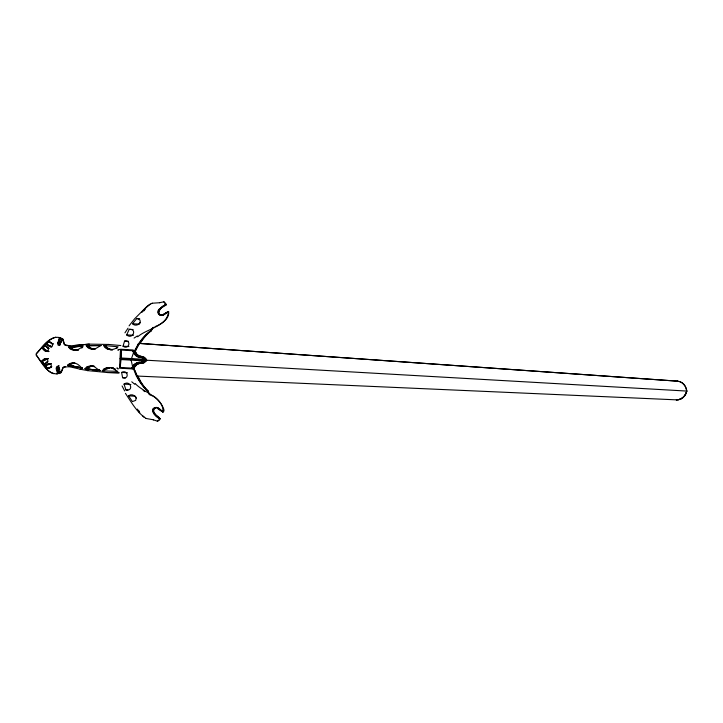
<?xml version="1.0" encoding="UTF-8"?>
<svg xmlns="http://www.w3.org/2000/svg" width="723" height="723" viewBox="0 0 723 723"><rect width="100%" height="100%" fill="white"/><g stroke="black" fill="none" stroke-linecap="round" stroke-linejoin="round"><path stroke-width="1.08" d="M60.352 344.6L59.982 338.78L59.15 338.744L57.596 343.434L58.211 345.296L59.72 345.079L61.853 340.027L61.527 342.124M120.316 367.456L120.741 359.539L120.316 367.456L131.83 368.115L132.915 366.001M120.922 357.984L121.347 350.068L120.922 357.984L144.049 359.304L143.687 358.97M137.722 345.278L137.804 344.247M58.906 367.673L58.165 372.607L57.334 372.571C53.854 365.422 59.81 363.163 59.801 371.577L60.434 371.604L57.885 372.598L57.704 367.817L58.87 365.838M123.027 346.227L124.573 341.075C131.993 339.792 128.766 350.465 123.027 346.227L128.902 346.552M132.264 368.92C133.231 365.35 136.828 362.765 140.524 363.018A6.118 5.423 -87.6 0 0 142.431 362.738L145.233 360.153L142.729 357.27A6.118 5.423 -87.6 0 0 140.858 356.773C137.153 356.602 133.863 353.628 133.276 349.977L120.515 349.245L119.503 368.188L133.827 368.983M133.547 368.974C134.523 365.404 138.12 362.819 141.807 363.073A6.118 5.423 -87.6 0 0 143.723 362.792L146.308 361.066M143.904 310.944C145.097 307.185 148.712 304.555 152.309 303.244M144.573 310.059L145.359 308.269L150.375 304.103M134.415 351.007L138.048 344.41L142.006 339.024A51.017 48.685 70.6 0 1 149.019 332.092L151.179 330.483L152.58 327.953M133.276 353.384L131.071 359.828L132.571 366.48M126.67 334.885L129.218 329.327C137.686 328.73 132.417 340.162 126.67 334.885L133.52 335.255M146.516 360.208L144.175 362.603M153.24 327.284L151.459 330.492L149.534 332.119A51.017 39.413 -77.5 0 0 143.109 339.069L140.352 343.154M136.864 318.472L140.036 320.036C141.491 324.302 135.237 327.004 132.472 323.732L136.864 318.472L139.702 318.635M140.398 322.331L139.331 324.103L132.472 323.732M134.523 367.293L136.936 364.582L140.271 363.19M110.131 367.691L102.295 370.899L103.814 369.119M124.943 332.833L128.052 328.179M53.059 343.967L48.215 341.482L46.064 344.356L48.775 341.509L51.288 342.612M48.36 341.491L46.209 344.356L51.261 346.751M129.056 325.874L134.559 318.861L145.07 308.251M133.538 365.214L131.83 368.115M82.476 368.115L67.619 365.214L69.39 363.714A11.27 9.986 -87.6 0 1 79.557 365.757L81.862 368.097M94.388 366.425A11.279 9.986 -87.6 0 0 85.45 368.784L100.19 370.592L84.934 368.757L86.715 367.103M141.925 312.372L145.359 308.269M143.57 361.157L143.967 360.858L143.253 361.419M45.305 345.63L42.214 348.079L45.178 345.621L42.675 348.097L47.058 351.27M133.439 365.214L135.87 363.353M44.898 345.612L42.395 348.088L46.778 351.261L48.215 351.559M159.593 302.702L164.04 301.789L166.444 304.618C161.97 304.889 154.035 315.544 163.154 315.147M43.778 364.112C51.767 361.283 46.164 354.939 41.5 361.355L44.302 364.13L41.5 361.355M134.144 364.509L136.764 362.919M160.144 314.993C151.947 308.974 178.662 298.265 159.15 309.137C156.051 311.667 158.961 316.927 162.847 315.129M118.888 349.354L117.858 350.167L119.367 349.345M163.741 314.686L168.613 311.459C169.914 318.698 161.039 324.491 155.047 326.615M134.107 338.075L137.424 335.915M84.934 368.757L86.254 368.811L90.465 366.642A11.279 9.986 -87.6 0 1 93.14 366.145M163.199 314.659L168.613 311.459L164.004 314.695L161.274 315.309M137.695 336.791C146.498 328.766 168.233 326.073 168.332 311.45L161.627 315.327M103.94 369.01C108.016 366.01 113.583 367.998 116.819 371.297L117.497 371.324M128.586 395.861C131.703 392.932 137.605 396.321 135.707 400.388L132.39 401.581L128.586 395.861L135.445 396.24L136.322 398.12M46.76 368.594C55.147 367.374 50.402 360.199 44.925 365.495L47.32 368.622L44.925 365.495M155.156 407.655C149.851 411.116 157.243 417.054 160.307 418.68L157.605 421.22L153.294 419.819M47.221 362.187L43.904 364.112L41.672 361.364L47.248 358.581M157.325 421.211C164.473 418.048 154.324 415.996 153.764 411.559C153.077 409.073 155.779 406.443 158.165 407.844M58.97 373.628L60.913 372.58L63.082 367.284L68.875 366.651M142.548 361.843L143.018 361.654M50.348 363.687L45.07 365.504L46.896 368.603L51.83 366.669M124.013 384.121C130.303 379.53 134.306 391.477 125.956 389.932L124.013 384.121L130.872 384.5M48.378 358.635L42.133 361.383M86.724 367.085L87.854 366.534A11.279 9.986 -87.6 0 1 94.514 366.85L99.521 370.565M46.661 358.725L41.961 361.373L44.184 364.121M139.566 362.241L141.075 362.25A5.124 4.546 -87.6 0 0 142.277 362.006L142.657 361.852M57.334 372.571L59.801 371.577M60.154 371.595L57.605 372.58L57.424 367.799L58.915 365.766M121.609 372.426C127.772 368.875 129.833 379.837 122.603 377.722L121.609 372.426L127.492 372.752M48.061 368.278L50.718 367.275M55.725 337.18C47.248 339.557 42.277 347.582 36.511 353.683L36.43 355.129L40.56 361.211M136.665 362.91L137.704 362.584M42.214 348.079C46.155 355.047 52.408 349.345 44.772 345.603M48.486 351.514L48.965 351.351M48.007 368.405L50.89 367.492M65.45 366.642L63.362 367.302L61.193 372.589L56.9 373.899M45.504 365.522L50.709 363.886L48.558 363.796M49.489 363.832L50.944 363.651M137.605 362.575L138.671 362.359M156.023 407.456C148.495 409.173 156.755 417.533 160.027 418.671C156.195 418.039 147.564 407.998 156.313 407.492C172.716 421.238 158.744 395.897 151.342 395.535M73.845 345.567L89.001 344.112L108.793 344.464M138.572 362.359L139.666 362.25M71.722 346.968L83.055 345.992L80.506 348.07A11.279 9.986 -87.6 0 1 70.185 348.947L68.586 347.23L82.829 346.127M82.404 346.245L73.095 347.022M152.029 303.235L159.873 302.711M89.281 344.13L69.715 345.919L66.308 345.531L64.302 344.636L62.711 339.132L58.861 337.37M46.968 358.572L47.835 358.563M101.256 345.558L86.697 345.702A11.279 9.986 -87.6 0 0 95.328 349.064M87.763 347.546L86.173 345.675L100.868 345.54L95.49 348.694A11.279 9.986 -87.6 0 1 88.839 348.242L87.781 347.564M102.295 370.899L103.841 370.944M107.004 372.499L119.403 372.833M118.554 372.815L107.284 372.517L87.573 370.619M117.894 371.342L102.666 370.917A11.279 9.986 -87.6 0 1 110.05 367.564M159.982 308.477L160.877 308.513M57.713 342.901L60.108 343M104.681 345.567L108.441 348.495L112.454 349.769A11.279 9.986 -87.6 0 1 104.031 345.54L118.138 346.787C114.144 350.429 106.227 351.134 103.66 345.522L106.29 345.702M48.215 341.482L52.571 343.651M86.173 345.675L87.492 345.73L91.45 348.35A11.279 9.986 -87.6 0 0 94.062 349.146M46.064 344.356L49.489 346.489L51.64 346.579L46.634 344.374M68.586 347.23L69.959 347.284L72.788 349.055A11.27 9.986 -87.6 0 0 78.048 350.239M133.619 352.941L132.661 350.718L135.49 355.282M47.808 348.432L48.766 348.477L45.676 346.181M45.278 350.908L48.766 351.523L47.347 351.468M146.805 360.226L120.009 358.716M44.853 358.924L47.085 359.015M47.103 361.672L48.052 361.708M67.619 365.214L68.992 365.278L71.993 363.823A11.27 9.986 -87.6 0 1 74.641 363.118M676.321 399.837A11.423 10.122 -87.6 0 0 686.642 391.053L686.85 391.062A11.423 10.122 -87.6 0 0 677.532 381.157L139.53 343.416M50.447 366.895L51.315 366.932M56.349 368.296L58.744 368.396M158.156 408.35L158.961 408.387L163.19 412.128L158.698 408.378M154.288 414.125L155.192 414.171M136.439 376.032L676.529 399.846A11.423 10.122 -87.6 0 0 686.85 391.062M129.218 329.327L133.14 329.534M124.573 341.075L128.495 341.292M122.603 377.722L125.54 377.885M125.956 389.932L127.917 390.04M121.247 350.068L132.761 350.718M145.919 360.181L686.751 391.062A11.423 10.122 -87.6 0 1 676.421 399.846M120.741 359.539L143.967 360.858M57.18 373.908C46.489 373.927 41.943 362.286 36.15 355.11L36.231 353.674C42.928 346.588 51.749 332.2 62.991 339.141L64.582 344.654L69.995 345.928M155.743 407.447L156.945 407.51M139.322 343.407L677.433 381.148M108.513 344.455L120.877 345.54M103.66 345.522L105.206 345.657M111.496 367.627L113.276 367.88M141.319 357.605L139.819 357.433M141.238 356.728L142.422 356.846M86.254 368.811L100.578 370.61M50.664 363.642L51.252 363.723M50.981 346.742L51.848 346.859M80.108 369.227L87.854 370.628M145.829 418.427L153.574 419.828M47.555 358.554L48.098 358.653M72.074 365.892L82.305 367.944M68.595 366.633L72.951 367.456M81.654 367.908L68.441 365.251A11.279 9.986 -87.6 0 1 74.831 363.027M70.709 365.838L76.511 367.022M141.518 356.737L138.671 355.815M138.852 357.216L139.928 357.442M72.671 367.447L80.389 369.236M156.665 407.501L157.858 407.826M141.916 356.584L140.235 355.879M138.952 357.216L137.008 356.439M160.985 315.291C153.692 312.77 162.756 305.368 166.163 304.609L163.76 301.78M151.622 395.544L149.616 394.659L148.188 391.26L146.453 389.426A51.017 39.34 82.8 0 1 140.813 381.771L137.858 375.996M49.489 346.489C51.378 347.926 54.062 344.943 51.704 343.615M138.012 356.882L136.168 355.906M53.764 373.71C47.483 372.164 45.35 366.055 41.202 361.97M61.5 340.009L59.15 338.744M51.17 342.801L48.64 341.5L46.489 344.374L50.7 346.534M62.133 340.036L59.711 338.762L59.015 343.497L59.657 345.359M61.853 340.027L59.431 338.753L58.735 343.479L59.675 345.576M146.109 418.436C136.954 412.589 131.405 402.178 125.422 393.339M42.847 348.106L47.519 350.998M138.952 355.824L136.539 354.107L134.776 350.917M52.851 343.66L53.339 343.976M143.163 390.438L144.925 391.64M118.319 368.911L116.9 367.926L117.84 368.847M144.727 357.578L146.398 359.322M142.747 358.174L143.787 358.979M45.956 346.19L49.047 348.486M135.183 383.479C143.082 392.453 164.374 397.551 162.91 412.119L158.418 408.359M137.46 354.767L138.174 355.336M136.267 355.915L134.053 353.782M131.758 381.798L134.812 384.32M143.506 358.68L142.395 357.975A5.124 4.546 -87.6 0 0 141.22 357.596M142.485 415.716L144.284 417.37M136.819 354.116L135.056 350.935M137.361 409.073L139.738 412.661M45.35 365.513L47.176 368.613M122.079 385.955L124.672 390.944M146.344 359.756L144.013 357.325A6.118 5.423 -87.6 0 0 142.142 356.828M149.336 394.65L147.908 391.251L146.055 389.408A52.065 46.136 -87.6 0 1 133.556 366.516M132.942 367.51L136.358 375.933L139.711 381.726A51.017 48.748 -66.6 0 0 145.938 389.408L148.188 391.26L146.335 389.426A52.065 46.136 -87.6 0 1 135.147 370.818M138.87 410.772L139.458 412.643M677.324 381.148A11.423 10.122 -87.6 0 1 686.642 391.053M117.46 347.754A11.279 9.986 -87.6 0 1 116.286 348.531M112.652 349.733A11.279 9.986 -87.6 0 1 104.311 345.549M94.252 349.191A11.279 9.986 -87.6 0 1 86.977 345.711M135.834 350.339A52.065 46.136 -87.6 0 1 149.417 332.11L151.459 330.492L149.137 332.101A52.065 46.136 -87.6 0 0 134.677 352.381M82.729 347.148A11.279 9.986 -87.6 0 1 81.672 348.115M77.948 349.959A11.279 9.986 -87.6 0 1 69.128 347.257M78.229 349.968A11.279 9.986 -87.6 0 1 69.417 347.266M68.161 365.242A11.279 9.986 -87.6 0 1 74.55 363.018M93.339 366.163A11.279 9.986 -87.6 0 1 94.668 366.434M85.73 368.793A11.279 9.986 -87.6 0 1 91.984 366.1M111.685 367.718A11.279 9.986 -87.6 0 1 113.005 368.061M114.261 368.613A11.279 9.986 -87.6 0 1 115.454 369.345M102.946 370.926A11.279 9.986 -87.6 0 1 110.33 367.573M111.396 367.709A11.279 9.986 -87.6 0 1 115.174 369.336M99.033 369.426A11.279 9.986 -87.6 0 1 99.91 370.583M144.004 362.801A6.118 5.423 -87.6 0 1 143.064 363.036M142.178 362.006A5.124 4.546 -87.6 0 1 140.967 362.241M143.389 356.999A6.118 5.423 -87.6 0 1 144.302 357.334"/></g></svg>
